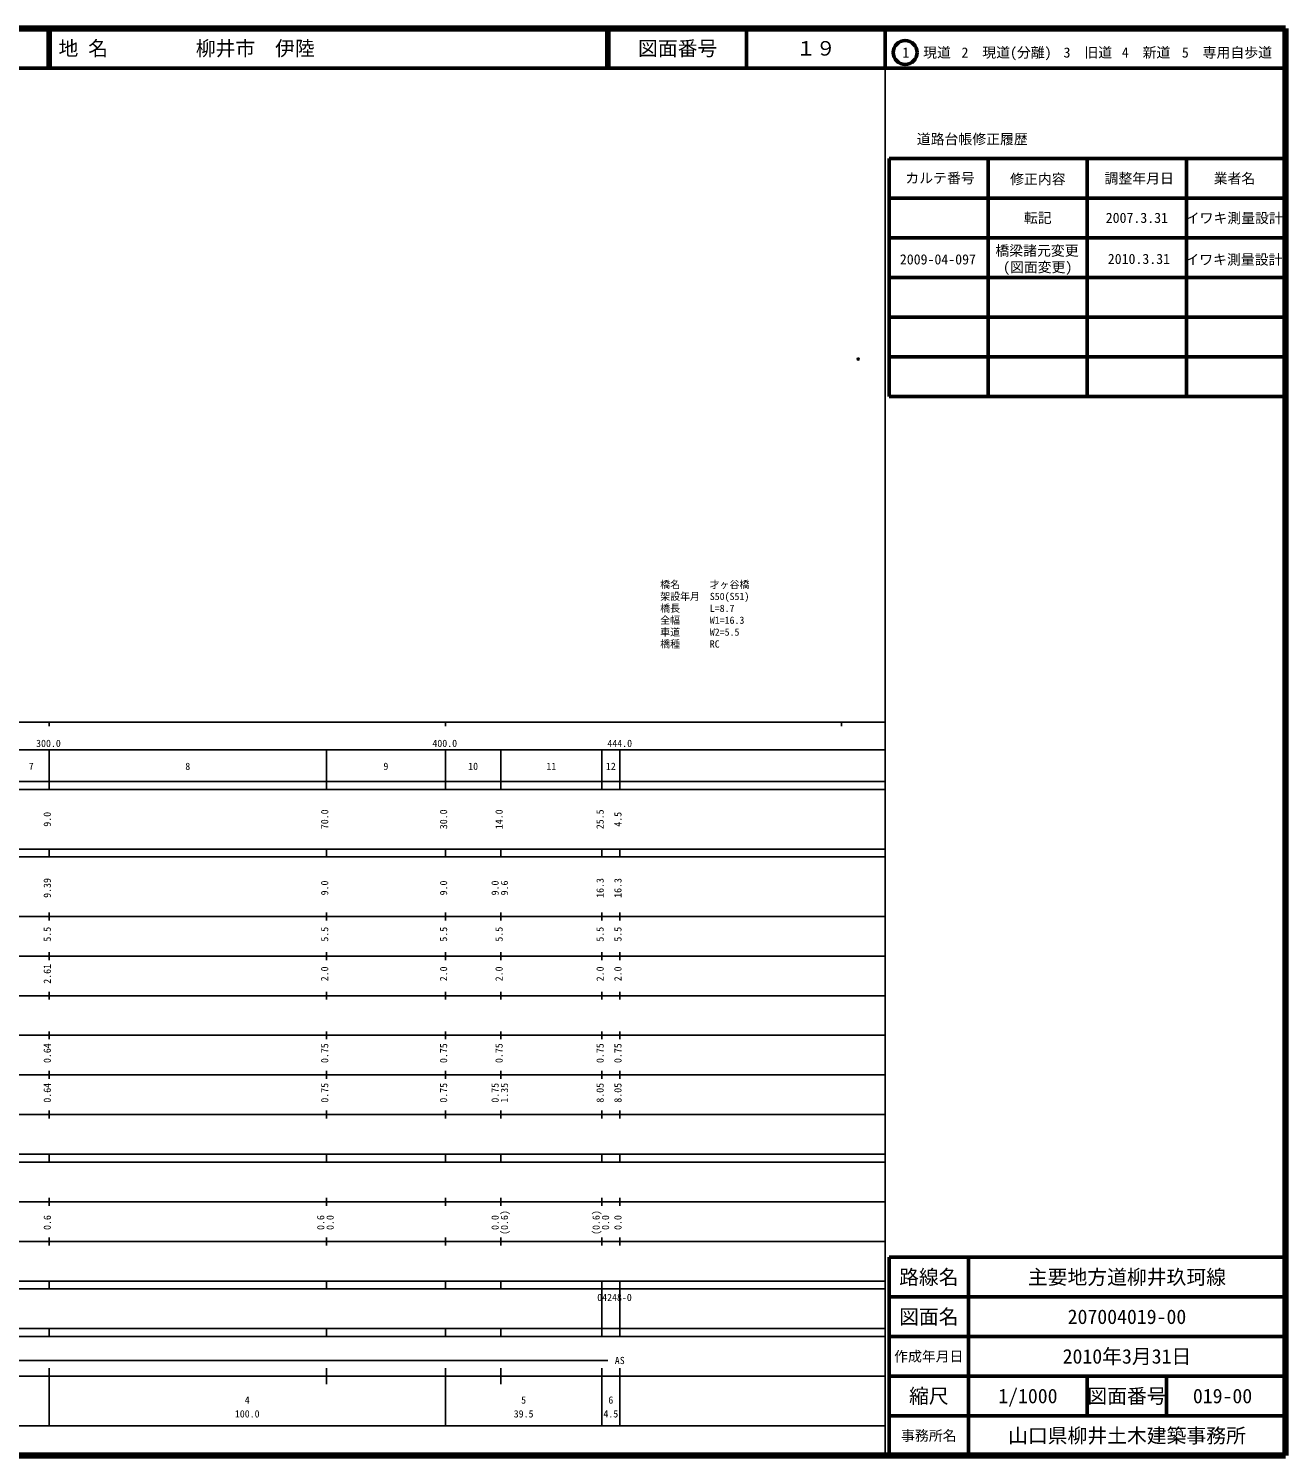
# Model space of a CAD drawing. Units: millimetres on the paper. Extents: x 40 to 680, y 20 to 380.
# Drawn here: x 362.8 to 680, y 20 to 380 of the extents above; entities that cross this region are included whole.
import ezdxf
from ezdxf.enums import TextEntityAlignment as Align

# ---------------------------------------------------------------- set-up
doc = ezdxf.new("R2010")
doc.units = ezdxf.units.MM
doc.header["$PDMODE"] = 32
doc.header["$PDSIZE"] = 0.5
for name, color, linetype in [('M-OTRS', 6, 'Continuous'), ('M-STR-HTXT', 7, 'Continuous'), ('M-TTL-TXT', 7, 'Continuous')]:
    doc.layers.add(name, color=color, linetype=linetype)
for name, color, linetype, lineweight in [('M-TTL', 2, 'Continuous', 140), ('M-TTL-BAND', 7, 'Continuous', 25), ('M-TTL-FRAM', 2, 'Continuous', 50), ('M-TTL-LINE', 7, 'Continuous', 50)]:
    doc.layers.add(name, color=color, linetype=linetype, lineweight=lineweight)
doc.styles.add('ＭＳ ゴシック', font='')
doc.styles.get('ＭＳ ゴシック').set_extended_font_data('MS Gothic')

msp = doc.modelspace()

# ---------------------------------------------------------------- linework, layer by layer
at = {"layer": 'M-OTRS'}
msp.add_point((572.193, 296.623), dxfattribs=at)
at = {"layer": 'M-TTL'}
for p, q in [((680, 380), (40, 380)), ((680, 20), (680, 380)), ((40, 20), (680, 20))]:
    msp.add_line(p, q, dxfattribs=at)
at = {"layer": 'M-TTL-BAND'}
for p, q in [((579, 20), (579, 370)), ((40, 205), (579, 205)), ((368, 205), (368, 204)), ((468, 205), (468, 204)), ((568, 205), (568, 204)), ((68, 198), (579, 198)), ((368, 188), (368, 198)), ((438, 188), (438, 198)), ((468, 188), (468, 198)), ((482, 188), (482, 198)), ((507.5, 188), (507.5, 198)), ((512, 188), (512, 198)), ((40, 190), (579, 190)), ((40, 188), (579, 188)), ((40, 173), (579, 173)), ((368, 171), (368, 173)), ((438, 171), (438, 173)), ((468, 171), (468, 173)), ((482, 171), (482, 173)), ((507.5, 171), (507.5, 173)), ((512, 171), (512, 173)), ((40, 171), (579, 171)), ((40, 156), (579, 156)), ((368, 155), (368, 157)), ((438, 155), (438, 157)), ((468, 155), (468, 157)), ((482, 155), (482, 157)), ((507.5, 155), (507.5, 157)), ((512, 155), (512, 157)), ((46, 146), (579, 146)), ((368, 145), (368, 147)), ((438, 145), (438, 147)), ((468, 145), (468, 147)), ((482, 145), (482, 147)), ((507.5, 145), (507.5, 147)), ((512, 145), (512, 147)), ((368, 135), (368, 137)), ((438, 135), (438, 137)), ((468, 135), (468, 137)), ((482, 135), (482, 137)), ((507.5, 135), (507.5, 137)), ((512, 135), (512, 137)), ((52, 136), (579, 136)), ((46, 126), (579, 126)), ((368, 125), (368, 127)), ((438, 125), (438, 127)), ((468, 125), (468, 127)), ((482, 125), (482, 127)), ((507.5, 125), (507.5, 127)), ((512, 125), (512, 127)), ((52, 116), (579, 116)), ((368, 115), (368, 117)), ((438, 115), (438, 117)), ((468, 115), (468, 117)), ((482, 115), (482, 117)), ((507.5, 115), (507.5, 117)), ((512, 115), (512, 117)), ((46, 106), (579, 106)), ((368, 105), (368, 107)), ((438, 105), (438, 107)), ((468, 105), (468, 107)), ((482, 105), (482, 107)), ((507.5, 105), (507.5, 107)), ((512, 105), (512, 107)), ((40, 96), (579, 96)), ((40, 94), (579, 94)), ((368, 94), (368, 96)), ((438, 94), (438, 96)), ((468, 94), (468, 96)), ((482, 94), (482, 96)), ((507.5, 94), (507.5, 96)), ((512, 94), (512, 96)), ((49, 84), (579, 84)), ((368, 83), (368, 85)), ((438, 83), (438, 85)), ((468, 83), (468, 85)), ((482, 83), (482, 85)), ((507.5, 83), (507.5, 85)), ((512, 83), (512, 85)), ((40, 74), (579, 74)), ((368, 73), (368, 75)), ((438, 73), (438, 75)), ((468, 73), (468, 75)), ((482, 73), (482, 75)), ((507.5, 73), (507.5, 75)), ((512, 73), (512, 75)), ((40, 64), (579, 64)), ((40, 62), (579, 62)), ((368, 62), (368, 64)), ((438, 62), (438, 64)), ((468, 62), (468, 64)), ((482, 62), (482, 64)), ((507.5, 62), (507.5, 64)), ((507.5, 52), (507.5, 62)), ((512, 62), (512, 64)), ((512, 52), (512, 62)), ((40, 52), (579, 52)), ((368, 50), (368, 52)), ((438, 50), (438, 52)), ((468, 50), (468, 52)), ((482, 50), (482, 52)), ((507.5, 50), (507.5, 52)), ((512, 50), (512, 52)), ((40, 50), (579, 50)), ((71, 44), (509, 44)), ((40, 40), (579, 40)), ((368, 27.5), (368, 42)), ((438, 38), (438, 42)), ((468, 27.5), (468, 42)), ((482, 38), (482, 42)), ((507.5, 27.5), (507.5, 42)), ((512, 27.5), (512, 42)), ((68, 27.5), (579, 27.5))]:
    msp.add_line(p, q, dxfattribs=at)
at = {"layer": 'M-TTL-FRAM'}
for p, q in [((580, 347.197), (580, 287.197)), ((580, 347.197), (680, 347.197)), ((580, 287.197), (680, 287.197)), ((680, 70), (580, 70)), ((580, 70), (580, 20))]:
    msp.add_line(p, q, dxfattribs=at)
at = {"layer": 'M-TTL-LINE'}
for p, q in [((367.75, 380), (367.75, 370)), ((368.25, 380), (368.25, 370)), ((508.747, 380), (508.747, 370)), ((509.247, 380), (509.247, 370)), ((543.997, 380), (543.997, 370)), ((579, 380), (579, 370)), ((40, 370), (680, 370)), ((605, 347.197), (605, 287.197)), ((630, 347.197), (630, 287.197)), ((655, 347.197), (655, 287.197)), ((580, 337.197), (680, 337.197)), ((580, 327.197), (680, 327.197)), ((580, 317.197), (680, 317.197)), ((580, 307.197), (680, 307.197)), ((580, 297.197), (680, 297.197)), ((600, 70), (600, 20)), ((680, 60), (580, 60)), ((680, 50), (580, 50)), ((680, 40), (580, 40)), ((630, 40), (630, 30)), ((650, 40), (650, 30)), ((680, 30), (580, 30))]:
    msp.add_line(p, q, dxfattribs=at)
msp.add_circle((584.031, 373.958), 3, dxfattribs=at)

# ---------------------------------------------------------------- texts
at = {"layer": 'M-STR-HTXT', "style": 'ＭＳ ゴシック'}
for s, p in [('橋名\u3000\u3000\u3000才ヶ谷橋', (522.228, 238.264)), ('架設年月\u3000S50(S51)', (522.228, 235.264)), ('橋長\u3000\u3000\u3000L=8.7', (522.228, 232.264)), ('全幅\u3000\u3000\u3000W1=16.3', (522.228, 229.264)), ('車道\u3000\u3000\u3000W2=5.5', (522.228, 226.264)), ('橋種\u3000\u3000\u3000RC', (522.228, 223.264))]:
    msp.add_text(s, height=1.833, dxfattribs=at).set_placement(p, align=Align.BOTTOM_LEFT)
at = {"layer": 'M-TTL-BAND', "style": 'ＭＳ ゴシック'}
for s, p in [('300.0', (367.844, 198.195)), ('400.0', (467.844, 198.195)), ('444.0', (512, 198.195)), ('444.0', (512, 198.195)), ('7', (363.5, 192.405)), ('8', (403, 192.405)), ('9', (453, 192.405)), ('10', (475, 192.405)), ('11', (494.75, 192.405)), ('12', (509.75, 192.405)), ('AS', (512, 42.5)), ('4', (418, 32.523)), ('5', (487.75, 32.523)), ('6', (509.75, 32.523)), ('100.0', (418, 29.033)), ('39.5', (487.75, 29.033)), ('4.5', (509.75, 29.033))]:
    msp.add_text(s, height=1.833, dxfattribs=at).set_placement(p, align=Align.BOTTOM_CENTER)
for s, p in [('9.0', (369, 180.5)), ('70.0', (439, 180.5)), ('30.0', (469, 180.5)), ('14.0', (483, 180.5)), ('25.5', (508.5, 180.5)), ('4.5', (513, 180.5)), ('9.39', (369, 163.174)), ('9.0', (439, 163.174)), ('9.0', (469, 163.174)), ('9.0', (482, 163.174)), ('9.6', (484.37, 163.174)), ('16.3', (508.5, 163.174)), ('16.3', (513, 163.174)), ('5.5', (369, 151.5)), ('5.5', (439, 151.5)), ('5.5', (469, 151.5)), ('5.5', (483, 151.5)), ('5.5', (508.5, 151.5)), ('5.5', (513, 151.5)), ('2.61', (369, 141.5)), ('2.0', (439, 141.5)), ('2.0', (469, 141.5)), ('2.0', (483, 141.5)), ('2.0', (508.5, 141.5)), ('2.0', (513, 141.5)), ('0.64', (369, 121.5)), ('0.75', (439, 121.5)), ('0.75', (469, 121.5)), ('0.75', (483, 121.5)), ('0.75', (508.5, 121.5)), ('0.75', (513, 121.5)), ('0.64', (369, 111.5)), ('0.75', (439, 111.5)), ('0.75', (469, 111.5)), ('0.75', (482, 111.5)), ('1.35', (484.37, 111.5)), ('8.05', (508.5, 111.5)), ('8.05', (513, 111.5)), ('0.6', (369, 78.764)), ('0.6', (438, 78.764)), ('0.0', (440.37, 78.764)), ('0.0', (482, 78.764)), ('(0.6)', (484.37, 78.764)), ('(0.6)', (507.5, 78.764)), ('0.0', (509.87, 78.764)), ('0.0', (513, 78.764))]:
    msp.add_text(s, height=1.833, rotation=90, dxfattribs=at).set_placement(p, align=Align.BOTTOM_CENTER)
msp.add_text('04248-0', height=1.833, dxfattribs=at).set_placement((506.319, 58.405), align=Align.BOTTOM_LEFT)
at = {"layer": 'M-TTL-TXT', "style": 'ＭＳ ゴシック'}
for s, p in [('地 名', (370.38, 375)), ('柳井市\u3000伊陸', (405.024, 375))]:
    msp.add_text(s, height=3.666, dxfattribs=at).set_placement(p, align=Align.MIDDLE_LEFT)
for s, height, p in [('図面番号', 3.666, (526.622, 375)), ('１９', 3.666, (561.497, 375)), ('1\u3000現道', 2.566, (589.448, 373.958)), ('2\u3000現道(分離)', 2.566, (609.619, 373.958)), ('3\u3000旧道', 2.566, (630.121, 373.958)), ('4\u3000新道', 2.566, (644.824, 373.958)), ('5\u3000専用自歩道', 2.566, (665.228, 373.958)), ('道路台帳修正履歴', 2.566, (600.968, 352.113)), ('カルテ番号', 2.566, (592.839, 342.277)), ('修正内容', 2.566, (617.509, 342.023)), ('調整年月日', 2.566, (643.089, 342.197)), ('業者名', 2.566, (667.134, 342.197)), ('転記', 2.566, (617.5, 332.245)), ('2007.3.31', 2.566, (642.5, 332.245)), ('イワキ測量設計', 2.566, (667.077, 332.189)), ('橋梁諸元変更', 2.566, (617.306, 323.965)), ('2009-04-097', 2.566, (592.292, 321.766)), ('(図面変更)', 2.566, (617.48, 319.796)), ('2010.3.31', 2.566, (643.017, 321.881)), ('イワキ測量設計', 2.566, (666.99, 321.707)), ('路線名', 3.666, (590, 65)), ('路線名', 3.666, (590, 65)), ('主要地方道柳井玖珂線', 3.666, (640, 65)), ('図面名', 3.666, (590, 55)), ('図面名', 3.666, (590, 55)), ('207004019-00', 3.666, (640, 55)), ('2010年3月31日', 3.666, (640, 45)), ('作成年月日', 2.566, (590, 45)), ('作成年月日', 2.566, (590, 45)), ('縮尺', 3.666, (590, 35)), ('縮尺', 3.666, (590, 35)), ('1/1000', 3.666, (615, 35)), ('図面番号', 3.666, (640, 35)), ('図面番号', 3.666, (640, 35)), ('019-00', 3.666, (664.125, 35)), ('事務所名', 2.566, (590, 25)), ('事務所名', 2.566, (590, 25)), ('山口県柳井土木建築事務所', 3.666, (640, 25))]:
    msp.add_text(s, height=height, dxfattribs=at).set_placement(p, align=Align.MIDDLE_CENTER)

doc.saveas('drawing.dxf')
